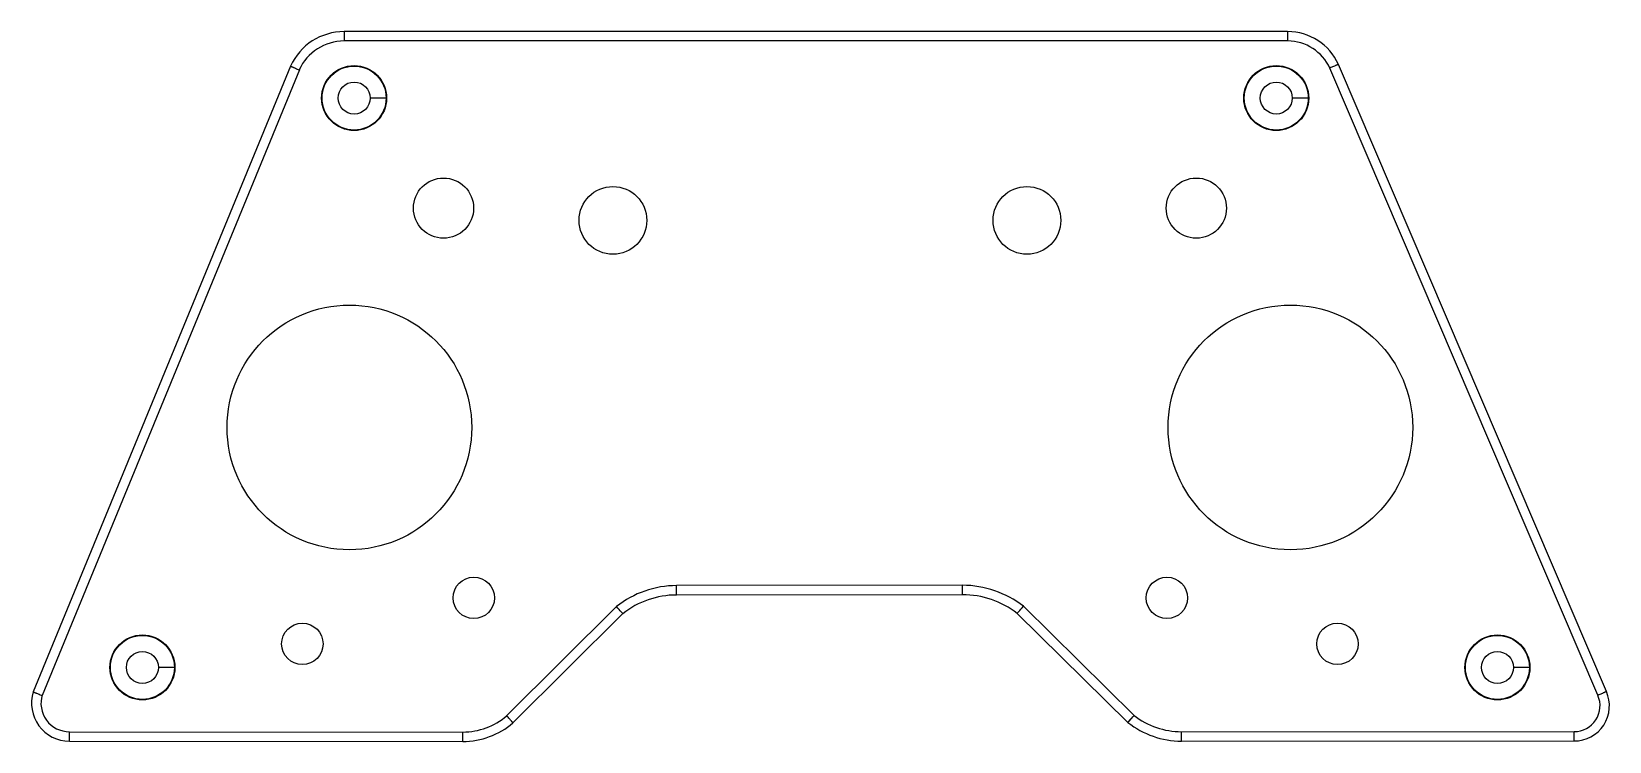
# Model space of a CAD drawing. Header units: millimetres. Extents: x 66 to 234, y 112 to 188.
import ezdxf

# ---------------------------------------------------------------- set-up
doc = ezdxf.new("R2010")
doc.units = ezdxf.units.MM
doc.layers.add('View', color=7, linetype='CONTINUOUS')

msp = doc.modelspace()

# ---------------------------------------------------------------- linework, layer by layer
at = {"layer": 'View'}
for p, q in [((199.642, 187.712), (99.373, 187.713)), ((199.642, 186.712), (99.373, 186.713)), ((93.6913, 184.044), (66.3442, 117.55)), ((94.6161, 183.664), (67.269, 117.17)), ((232.607, 117.193), (204.121, 183.833)), ((233.526, 117.586), (205.04, 184.226)), ((103.837, 180.65), (102.137, 180.65)), ((103.887, 180.65), (103.837, 180.65)), ((201.837, 180.65), (200.137, 180.65)), ((201.887, 180.65), (201.837, 180.65)), ((165.089, 128.876), (134.703, 128.844)), ((165.09, 127.876), (134.704, 127.844)), ((116.607, 114.975), (128.333, 126.612)), ((117.312, 114.265), (128.998, 125.863)), ((170.904, 125.892), (182.656, 114.304)), ((171.564, 126.645), (183.318, 115.056)), ((81.337, 120.15), (79.637, 120.15)), ((81.387, 120.15), (81.337, 120.15)), ((225.337, 120.15), (223.637, 120.15)), ((225.387, 120.15), (225.337, 120.15)), ((70.1817, 113.317), (111.981, 113.287)), ((188.362, 113.322), (230.096, 113.334)), ((70.181, 112.317), (111.98, 112.287)), ((188.362, 112.322), (230.096, 112.334))]:
    msp.add_line(p, q, dxfattribs=at)
for centre, radius in [((100.437, 180.65), 3.45), ((100.437, 180.65), 3.4), ((198.437, 180.65), 3.45), ((198.437, 180.65), 3.4), ((100.437, 180.65), 1.7), ((198.437, 180.65), 1.7), ((109.937, 168.952), 3.2), ((127.937, 167.65), 3.6), ((171.937, 167.65), 3.6), ((189.937, 168.952), 3.2), ((99.937, 145.65), 13), ((199.937, 145.65), 13), ((113.155, 127.544), 2.2), ((186.815, 127.544), 2.2), ((94.937, 122.65), 2.2), ((204.937, 122.65), 2.2), ((77.937, 120.15), 3.45), ((77.937, 120.15), 3.4), ((221.937, 120.15), 3.45), ((221.937, 120.15), 3.4), ((77.937, 120.15), 1.7), ((221.937, 120.15), 1.7)]:
    msp.add_circle(centre, radius, dxfattribs=at)
for centre, radius, start, end in [((99.373, 181.478), 6.234, 90, 155.7), ((99.373, 181.478), 6.234, 90, 155.7), ((99.373, 181.478), 5.234, 90, 155.7), ((199.642, 181.788), 5.923, 24.3, 90), ((199.642, 181.788), 5.923, 24.3, 90), ((199.642, 181.788), 4.923, 24.3, 90), ((134.704, 118.638), 10.206, 90, 128.626), ((134.704, 118.638), 9.206, 90, 128.3), ((134.704, 118.638), 9.206, 90, 128.3), ((165.09, 118.37), 10.507, 51.9633, 90), ((165.09, 118.37), 9.507, 52.3, 90), ((165.09, 118.37), 9.507, 52.3, 90), ((70.181, 116.34), 4.023, 162.5, -90), ((70.181, 116.34), 4.023, 162.5, -90), ((230.096, 116.081), 3.746, -90, 23.7), ((230.096, 116.081), 3.746, -90, 23.7), ((70.181, 116.34), 3.023, 162.5, -90), ((230.096, 116.081), 2.746, -90, 23.7), ((111.98, 120.463), 7.176, -90, -49.3), ((111.98, 120.463), 8.176, -90, -49.3), ((111.98, 120.463), 8.176, -90, -49.3), ((188.362, 121.529), 9.206, -128.3, -90), ((188.362, 121.529), 9.206, -128.3, -90), ((188.362, 121.529), 8.206, -127.927, -90)]:
    msp.add_arc(centre, radius, start, end, dxfattribs=at)
for points, knots in [([(99.373, 187.713), (99.373, 187.71), (99.373, 187.708), (99.373, 187.706), (99.373, 187.7), (99.373, 187.694), (99.373, 187.687), (99.373, 187.677), (99.373, 187.667), (99.373, 187.656), (99.373, 187.642), (99.373, 187.628), (99.373, 187.613), (99.373, 187.595), (99.373, 187.577), (99.373, 187.559), (99.373, 187.538), (99.373, 187.516), (99.373, 187.494), (99.373, 187.469), (99.373, 187.445), (99.373, 187.42), (99.373, 187.392), (99.373, 187.364), (99.373, 187.336), (99.373, 187.276), (99.373, 187.213), (99.373, 187.146), (99.373, 187.011), (99.373, 186.862), (99.373, 186.713)], [0, 0, 0, 0, 0.1122, 0.1122, 0.1122, 0.224399, 0.224399, 0.224399, 0.336599, 0.336599, 0.336599, 0.448799, 0.448799, 0.448799, 0.560999, 0.560999, 0.560999, 0.673198, 0.673198, 0.673198, 0.785398, 0.785398, 0.785398, 0.897598, 0.897598, 0.897598, 1.122, 1.122, 1.122, 1.5708, 1.5708, 1.5708, 1.5708]), ([(199.642, 187.712), (199.642, 187.709), (199.642, 187.707), (199.642, 187.705), (199.642, 187.699), (199.642, 187.693), (199.642, 187.686), (199.642, 187.676), (199.642, 187.666), (199.642, 187.655), (199.642, 187.641), (199.642, 187.627), (199.642, 187.612), (199.642, 187.594), (199.642, 187.576), (199.642, 187.558), (199.642, 187.537), (199.642, 187.515), (199.642, 187.493), (199.642, 187.468), (199.642, 187.444), (199.642, 187.419), (199.642, 187.391), (199.642, 187.363), (199.642, 187.335), (199.642, 187.275), (199.642, 187.212), (199.642, 187.145), (199.642, 187.01), (199.642, 186.861), (199.642, 186.712)], [0, 0, 0, 0, 0.1122, 0.1122, 0.1122, 0.224399, 0.224399, 0.224399, 0.336599, 0.336599, 0.336599, 0.448799, 0.448799, 0.448799, 0.560999, 0.560999, 0.560999, 0.673198, 0.673198, 0.673198, 0.785398, 0.785398, 0.785398, 0.897598, 0.897598, 0.897598, 1.122, 1.122, 1.122, 1.5708, 1.5708, 1.5708, 1.5708]), ([(93.6913, 184.044), (93.6932, 184.043), (93.6951, 184.042), (93.697, 184.041), (93.7027, 184.039), (93.7085, 184.036), (93.7142, 184.034), (93.7236, 184.029), (93.733, 184.025), (93.7425, 184.021), (93.7555, 184.015), (93.7685, 184.009), (93.7816, 184.003), (93.798, 183.996), (93.8145, 183.988), (93.831, 183.981), (93.8507, 183.972), (93.8704, 183.963), (93.8902, 183.954), (93.9129, 183.944), (93.9356, 183.934), (93.9583, 183.923), (93.9837, 183.912), (94.0091, 183.9), (94.0345, 183.889), (94.0889, 183.864), (94.1465, 183.838), (94.2073, 183.811), (94.331, 183.755), (94.4662, 183.694), (94.6027, 183.632)], [0, 0, 0, 0, 0.1122, 0.1122, 0.1122, 0.224399, 0.224399, 0.224399, 0.336599, 0.336599, 0.336599, 0.448799, 0.448799, 0.448799, 0.560999, 0.560999, 0.560999, 0.673198, 0.673198, 0.673198, 0.785398, 0.785398, 0.785398, 0.897598, 0.897598, 0.897598, 1.122, 1.122, 1.122, 1.5708, 1.5708, 1.5708, 1.5708]), ([(205.04, 184.226), (205.038, 184.225), (205.036, 184.224), (205.034, 184.223), (205.029, 184.221), (205.023, 184.219), (205.017, 184.216), (205.008, 184.212), (204.998, 184.208), (204.989, 184.204), (204.975, 184.198), (204.962, 184.193), (204.949, 184.187), (204.933, 184.18), (204.916, 184.173), (204.899, 184.166), (204.879, 184.157), (204.86, 184.149), (204.84, 184.14), (204.817, 184.13), (204.794, 184.121), (204.771, 184.111), (204.745, 184.1), (204.72, 184.089), (204.694, 184.078), (204.639, 184.054), (204.581, 184.03), (204.52, 184.003), (204.395, 183.95), (204.258, 183.892), (204.121, 183.833)], [0, 0, 0, 0, 0.1122, 0.1122, 0.1122, 0.224399, 0.224399, 0.224399, 0.336599, 0.336599, 0.336599, 0.448799, 0.448799, 0.448799, 0.560999, 0.560999, 0.560999, 0.673198, 0.673198, 0.673198, 0.785398, 0.785398, 0.785398, 0.897598, 0.897598, 0.897598, 1.122, 1.122, 1.122, 1.5708, 1.5708, 1.5708, 1.5708]), ([(134.704, 127.844), (134.704, 127.847), (134.704, 127.849), (134.704, 127.851), (134.704, 127.857), (134.704, 127.863), (134.704, 127.87), (134.704, 127.88), (134.704, 127.89), (134.704, 127.901), (134.704, 127.915), (134.704, 127.929), (134.704, 127.944), (134.704, 127.962), (134.704, 127.98), (134.704, 127.998), (134.704, 128.019), (134.704, 128.041), (134.704, 128.063), (134.704, 128.088), (134.704, 128.112), (134.704, 128.137), (134.704, 128.165), (134.704, 128.193), (134.704, 128.221), (134.704, 128.281), (134.703, 128.344), (134.703, 128.411), (134.703, 128.546), (134.703, 128.695), (134.703, 128.844)], [0, 0, 0, 0, 0.1122, 0.1122, 0.1122, 0.224399, 0.224399, 0.224399, 0.336599, 0.336599, 0.336599, 0.448799, 0.448799, 0.448799, 0.560999, 0.560999, 0.560999, 0.673198, 0.673198, 0.673198, 0.785398, 0.785398, 0.785398, 0.897598, 0.897598, 0.897598, 1.122, 1.122, 1.122, 1.5708, 1.5708, 1.5708, 1.5708]), ([(165.09, 127.876), (165.09, 127.879), (165.09, 127.881), (165.09, 127.883), (165.09, 127.889), (165.09, 127.895), (165.09, 127.902), (165.09, 127.912), (165.09, 127.922), (165.09, 127.933), (165.09, 127.947), (165.09, 127.961), (165.09, 127.976), (165.09, 127.994), (165.09, 128.012), (165.09, 128.03), (165.09, 128.051), (165.09, 128.073), (165.09, 128.095), (165.09, 128.12), (165.09, 128.144), (165.09, 128.169), (165.09, 128.197), (165.09, 128.225), (165.09, 128.253), (165.09, 128.313), (165.09, 128.376), (165.09, 128.443), (165.09, 128.578), (165.09, 128.727), (165.09, 128.876)], [3.14159, 3.14159, 3.14159, 3.14159, 3.25379, 3.25379, 3.25379, 3.36599, 3.36599, 3.36599, 3.47819, 3.47819, 3.47819, 3.59039, 3.59039, 3.59039, 3.70259, 3.70259, 3.70259, 3.81479, 3.81479, 3.81479, 3.92699, 3.92699, 3.92699, 4.03919, 4.03919, 4.03919, 4.26359, 4.26359, 4.26359, 4.71239, 4.71239, 4.71239, 4.71239]), ([(128.998, 125.863), (128.999, 125.863), (128.935, 125.934), (128.824, 126.06), (128.7, 126.199), (128.518, 126.405), (128.333, 126.612)], [0, 0, 0, 0, 0.471477, 0.471477, 0.471477, 1, 1, 1, 1]), ([(170.904, 125.892), (170.903, 125.891), (170.967, 125.964), (171.077, 126.09), (171.2, 126.23), (171.381, 126.437), (171.564, 126.645)], [0, 0, 0, 0, 0.471928, 0.471928, 0.471928, 1, 1, 1, 1]), ([(66.3442, 117.55), (66.3461, 117.549), (66.3481, 117.549), (66.35, 117.548), (66.3558, 117.545), (66.3616, 117.543), (66.3674, 117.541), (66.377, 117.537), (66.3865, 117.533), (66.3961, 117.529), (66.4093, 117.523), (66.4226, 117.518), (66.4358, 117.513), (66.4525, 117.506), (66.4692, 117.499), (66.486, 117.492), (66.506, 117.484), (66.526, 117.475), (66.546, 117.467), (66.569, 117.458), (66.592, 117.448), (66.6151, 117.439), (66.6409, 117.428), (66.6666, 117.418), (66.6924, 117.407), (66.7476, 117.384), (66.8061, 117.36), (66.8678, 117.335), (66.9933, 117.283), (67.1305, 117.227), (67.269, 117.17)], [0, 0, 0, 0, 0.1122, 0.1122, 0.1122, 0.224399, 0.224399, 0.224399, 0.336599, 0.336599, 0.336599, 0.448799, 0.448799, 0.448799, 0.560999, 0.560999, 0.560999, 0.673198, 0.673198, 0.673198, 0.785398, 0.785398, 0.785398, 0.897598, 0.897598, 0.897598, 1.122, 1.122, 1.122, 1.5708, 1.5708, 1.5708, 1.5708]), ([(233.526, 117.586), (233.524, 117.585), (233.522, 117.585), (233.52, 117.584), (233.515, 117.581), (233.509, 117.579), (233.503, 117.576), (233.494, 117.572), (233.484, 117.568), (233.475, 117.564), (233.462, 117.558), (233.448, 117.552), (233.435, 117.546), (233.419, 117.539), (233.402, 117.532), (233.386, 117.525), (233.366, 117.516), (233.346, 117.507), (233.326, 117.499), (233.303, 117.488), (233.281, 117.478), (233.258, 117.468), (233.232, 117.457), (233.207, 117.446), (233.181, 117.435), (233.127, 117.411), (233.069, 117.385), (233.008, 117.359), (232.883, 117.304), (232.748, 117.244), (232.61, 117.184)], [0, 0, 0, 0, 0.1122, 0.1122, 0.1122, 0.224399, 0.224399, 0.224399, 0.336599, 0.336599, 0.336599, 0.448799, 0.448799, 0.448799, 0.560999, 0.560999, 0.560999, 0.673198, 0.673198, 0.673198, 0.785398, 0.785398, 0.785398, 0.897598, 0.897598, 0.897598, 1.122, 1.122, 1.122, 1.5708, 1.5708, 1.5708, 1.5708]), ([(117.312, 114.265), (117.31, 114.267), (117.309, 114.268), (117.307, 114.27), (117.303, 114.275), (117.299, 114.279), (117.295, 114.284), (117.288, 114.292), (117.282, 114.3), (117.275, 114.308), (117.266, 114.318), (117.256, 114.329), (117.247, 114.34), (117.235, 114.354), (117.223, 114.367), (117.212, 114.381), (117.198, 114.398), (117.183, 114.414), (117.169, 114.43), (117.153, 114.449), (117.137, 114.468), (117.121, 114.487), (117.102, 114.508), (117.084, 114.529), (117.066, 114.55), (117.027, 114.596), (116.986, 114.644), (116.942, 114.694), (116.854, 114.797), (116.757, 114.91), (116.659, 115.023)], [0, 0, 0, 0, 0.1122, 0.1122, 0.1122, 0.224399, 0.224399, 0.224399, 0.336599, 0.336599, 0.336599, 0.448799, 0.448799, 0.448799, 0.560999, 0.560999, 0.560999, 0.673198, 0.673198, 0.673198, 0.785398, 0.785398, 0.785398, 0.897598, 0.897598, 0.897598, 1.122, 1.122, 1.122, 1.5708, 1.5708, 1.5708, 1.5708]), ([(183.318, 115.056), (183.141, 114.862), (182.965, 114.67), (182.842, 114.532), (182.718, 114.393), (182.649, 114.31), (182.656, 114.304)], [0, 0, 0, 0, 0.785908, 0.785908, 0.785908, 1.57182, 1.57182, 1.57182, 1.57182]), ([(182.656, 114.304), (182.663, 114.297), (182.738, 114.375), (182.861, 114.516), (182.982, 114.655), (183.15, 114.854), (183.318, 115.056)], [0, 0, 0, 0, 0.785405, 0.785405, 0.785405, 1.57081, 1.57081, 1.57081, 1.57081]), ([(70.181, 112.317), (70.181, 112.32), (70.181, 112.322), (70.181, 112.324), (70.181, 112.33), (70.181, 112.336), (70.181, 112.343), (70.181, 112.353), (70.181, 112.363), (70.181, 112.374), (70.181, 112.388), (70.181, 112.402), (70.181, 112.417), (70.181, 112.435), (70.181, 112.453), (70.181, 112.471), (70.181, 112.492), (70.181, 112.514), (70.181, 112.536), (70.181, 112.561), (70.181, 112.585), (70.181, 112.61), (70.181, 112.638), (70.181, 112.666), (70.181, 112.694), (70.181, 112.754), (70.181, 112.817), (70.181, 112.884), (70.181, 113.019), (70.181, 113.168), (70.181, 113.317)], [0, 0, 0, 0, 0.1122, 0.1122, 0.1122, 0.224399, 0.224399, 0.224399, 0.336599, 0.336599, 0.336599, 0.448799, 0.448799, 0.448799, 0.560999, 0.560999, 0.560999, 0.673198, 0.673198, 0.673198, 0.785398, 0.785398, 0.785398, 0.897598, 0.897598, 0.897598, 1.122, 1.122, 1.122, 1.5708, 1.5708, 1.5708, 1.5708]), ([(111.98, 112.287), (111.98, 112.29), (111.98, 112.292), (111.98, 112.294), (111.98, 112.3), (111.98, 112.306), (111.98, 112.313), (111.98, 112.323), (111.98, 112.333), (111.98, 112.344), (111.98, 112.358), (111.98, 112.372), (111.98, 112.387), (111.98, 112.405), (111.98, 112.423), (111.98, 112.441), (111.98, 112.462), (111.98, 112.484), (111.98, 112.506), (111.98, 112.531), (111.98, 112.555), (111.98, 112.58), (111.98, 112.608), (111.98, 112.636), (111.98, 112.664), (111.98, 112.724), (111.98, 112.787), (111.98, 112.854), (111.981, 112.989), (111.981, 113.138), (111.981, 113.287)], [0, 0, 0, 0, 0.1122, 0.1122, 0.1122, 0.224399, 0.224399, 0.224399, 0.336599, 0.336599, 0.336599, 0.448799, 0.448799, 0.448799, 0.560999, 0.560999, 0.560999, 0.673198, 0.673198, 0.673198, 0.785398, 0.785398, 0.785398, 0.897598, 0.897598, 0.897598, 1.122, 1.122, 1.122, 1.5708, 1.5708, 1.5708, 1.5708]), ([(188.362, 112.322), (188.362, 112.325), (188.362, 112.327), (188.362, 112.329), (188.362, 112.335), (188.362, 112.341), (188.362, 112.348), (188.362, 112.358), (188.362, 112.368), (188.362, 112.379), (188.362, 112.393), (188.362, 112.407), (188.362, 112.422), (188.362, 112.44), (188.362, 112.458), (188.362, 112.476), (188.362, 112.497), (188.362, 112.519), (188.362, 112.541), (188.362, 112.566), (188.362, 112.59), (188.362, 112.615), (188.362, 112.643), (188.362, 112.671), (188.362, 112.699), (188.362, 112.759), (188.362, 112.822), (188.362, 112.889), (188.362, 113.024), (188.362, 113.173), (188.362, 113.322)], [0, 0, 0, 0, 0.1122, 0.1122, 0.1122, 0.224399, 0.224399, 0.224399, 0.336599, 0.336599, 0.336599, 0.448799, 0.448799, 0.448799, 0.560999, 0.560999, 0.560999, 0.673198, 0.673198, 0.673198, 0.785398, 0.785398, 0.785398, 0.897598, 0.897598, 0.897598, 1.122, 1.122, 1.122, 1.5708, 1.5708, 1.5708, 1.5708]), ([(230.096, 112.334), (230.096, 112.337), (230.096, 112.339), (230.096, 112.341), (230.096, 112.347), (230.096, 112.353), (230.096, 112.36), (230.096, 112.37), (230.096, 112.38), (230.096, 112.391), (230.096, 112.405), (230.096, 112.419), (230.096, 112.434), (230.096, 112.452), (230.096, 112.47), (230.096, 112.488), (230.096, 112.509), (230.096, 112.531), (230.096, 112.553), (230.096, 112.578), (230.096, 112.602), (230.096, 112.627), (230.096, 112.655), (230.096, 112.683), (230.096, 112.711), (230.096, 112.771), (230.096, 112.834), (230.096, 112.901), (230.096, 113.036), (230.096, 113.185), (230.096, 113.334)], [0, 0, 0, 0, 0.1122, 0.1122, 0.1122, 0.224399, 0.224399, 0.224399, 0.336599, 0.336599, 0.336599, 0.448799, 0.448799, 0.448799, 0.560999, 0.560999, 0.560999, 0.673198, 0.673198, 0.673198, 0.785398, 0.785398, 0.785398, 0.897598, 0.897598, 0.897598, 1.122, 1.122, 1.122, 1.5708, 1.5708, 1.5708, 1.5708])]:
    msp.add_open_spline(points, degree=3, knots=knots, dxfattribs=at)

doc.saveas('drawing.dxf')
